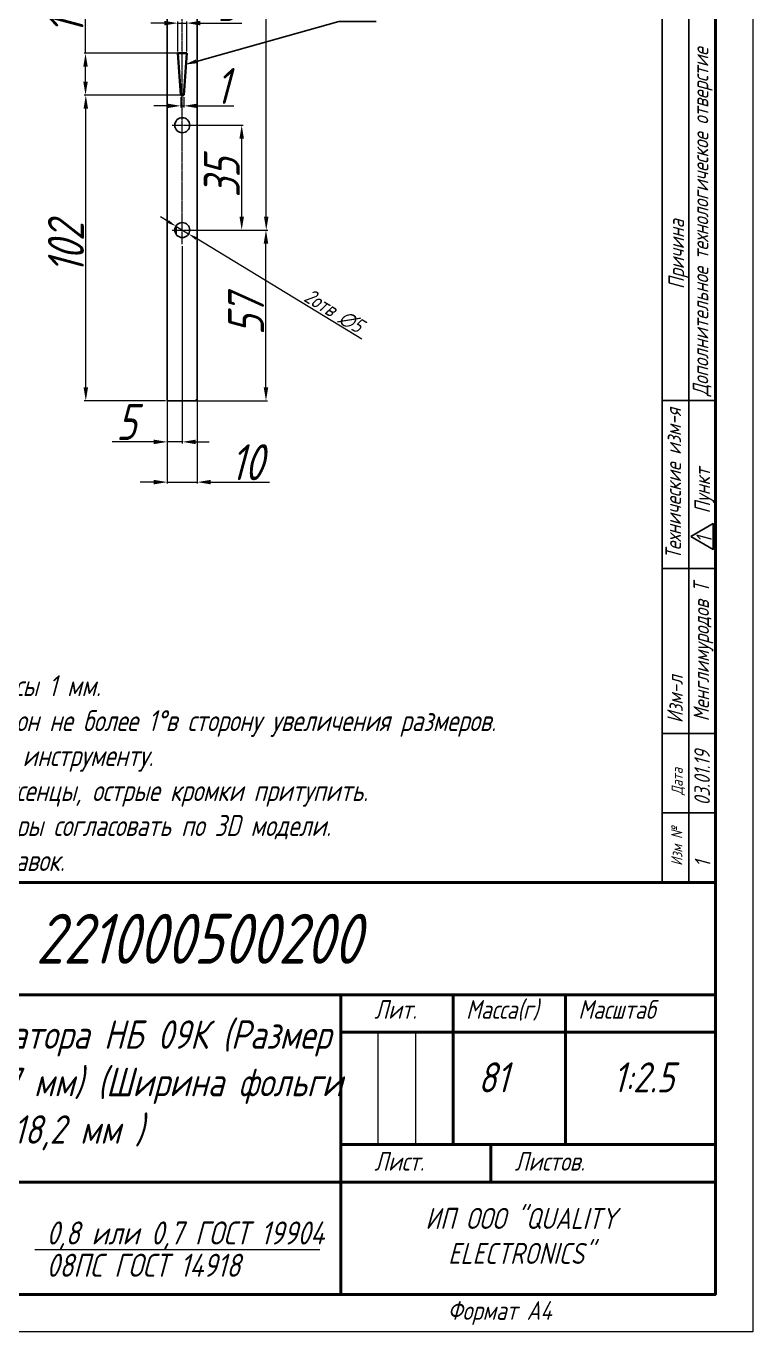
# Model space of a CAD drawing. Header units: millimetres. Extents: x 937859 to 970574, y 987894 to 996517.
# Drawn here: x 961032.5 to 961275, y 989070 to 989505.8 of the extents above; entities that cross this region are included whole.
import ezdxf
from ezdxf import colors
from ezdxf.entities.mleader import LeaderData, LeaderLine
from ezdxf.math import Vec2, Vec3

# ---------------------------------------------------------------- set-up
doc = ezdxf.new("R2010")
doc.units = ezdxf.units.MM
doc.header["$LTSCALE"] = 0.5
doc.linetypes.add('CENTER', pattern=[0.6, 0.375, -0.075, 0.075, -0.075])
doc.layers.add('MD_Visible', color=7, linetype='Continuous', lineweight=25)
doc.layers.add('Системный слой (1)', color=255, linetype='Continuous')
doc.styles.add('A2', font='GOST_A.TTF', dxfattribs={"width": 0.955, "oblique": 15, "height": 12})
doc.styles.add('KTEXTSTYLE', font='GOST_A.TTF', dxfattribs={"width": 0.96, "oblique": 15, "height": 8})
doc.styles.get("Standard").update_dxf_attribs({"font": 'GOST_A.TTF', "oblique": 15})
doc.dimstyles.new('Annotative', dxfattribs={"dimscale": 0, "dimtxt": 5, "dimasz": 3, "dimexe": 0.1, "dimexo": 0.625, "dimtad": 1, "dimtxsty": 'Standard', "dimcen": 2.5, "dimclrd": 256, "dimclre": 256, "dimclrt": 256, "dimadec": 0, "dimazin": 0, "dimtfac": 1, "dimtmove": 0, "dimatfit": 3, "dimfxl": 1, "dimlwd": 5, "dimlwe": 5, "dimarcsym": 0})
doc.dimstyles.new('ISO-25', dxfattribs={"dimtxt": 12, "dimasz": 4.5, "dimexe": 0.5, "dimexo": 0.625, "dimtad": 1, "dimtxsty": 'A2', "dimcen": 2.5, "dimadec": 0, "dimazin": 0, "dimtfac": 1, "dimtmove": 0, "dimatfit": 3, "dimfxl": 1, "dimlwd": 9, "dimlwe": 9, "dimarcsym": 0})

# ---------------------------------------------------------------- blocks, each defined once
blk = doc.blocks.new('*D64')
at = {"color": 0, "lineweight": 9, "ltscale": 20, "transparency": 16777216}
for p, q in [((961088.55, 989437.73), (961113.01, 989437.73)), ((961112.51, 989385.23), (961112.51, 989433.23)), ((961085.21, 989380.73), (961113.01, 989380.73))]:
    blk.add_line(p, q, dxfattribs=at)
at = {"color": 0, "ltscale": 20, "transparency": 16777216}
for points in [[(961111.76, 989433.23), (961113.26, 989433.23), (961112.51, 989437.73)], [(961111.76, 989385.23), (961113.26, 989385.23), (961112.51, 989380.73)]]:
    blk.add_solid(points, dxfattribs=at)
at = {"layer": 'Defpoints', "color": 0, "ltscale": 20, "transparency": 16777216}
for p in [(961087.93, 989437.73), (961112.51, 989437.73), (961084.59, 989380.73)]:
    blk.add_point(p, dxfattribs=at)
at = {"color": 0, "lineweight": 5, "ltscale": 20, "transparency": 16777216, "insert": (961105.88, 989409.23), "char_height": 12, "attachment_point": 5, "rotation": 90, "style": 'A2'}
blk.add_mtext('57', dxfattribs=at)
blk = doc.blocks.new('*D65')
at = {"color": 0, "lineweight": 9, "ltscale": 20, "transparency": 16777216}
for p, q in [((961094.78, 989731.73), (961113.11, 989731.73)), ((961112.61, 989442.23), (961112.61, 989727.23)), ((961086.65, 989437.73), (961113.11, 989437.73))]:
    blk.add_line(p, q, dxfattribs=at)
at = {"color": 0, "ltscale": 20, "transparency": 16777216}
for points in [[(961111.86, 989727.23), (961113.36, 989727.23), (961112.61, 989731.73)], [(961111.86, 989442.23), (961113.36, 989442.23), (961112.61, 989437.73)]]:
    blk.add_solid(points, dxfattribs=at)
at = {"layer": 'Defpoints', "color": 0, "ltscale": 20, "transparency": 16777216}
for p in [(961094.15, 989731.73), (961112.61, 989731.73), (961086.03, 989437.73)]:
    blk.add_point(p, dxfattribs=at)
at = {"color": 0, "lineweight": 5, "ltscale": 20, "transparency": 16777216, "insert": (961105.08, 989584.73), "char_height": 12, "attachment_point": 5, "rotation": 90, "style": 'A2'}
blk.add_mtext('294%%P0,2', dxfattribs=at)
blk = doc.blocks.new('*D66')
at = {"color": 0, "lineweight": 9, "ltscale": 20, "transparency": 16777216}
for p, q in [((961079.59, 989432.39), (961079.59, 989366.54)), ((961084.59, 989432.39), (961084.59, 989366.54)), ((961075.09, 989367.04), (961061.2, 989367.04)), ((961084.59, 989367.04), (961079.59, 989367.04)), ((961089.09, 989367.04), (961093.59, 989367.04))]:
    blk.add_line(p, q, dxfattribs=at)
at = {"color": 0, "ltscale": 20, "transparency": 16777216}
for points in [[(961075.09, 989367.79), (961075.09, 989366.29), (961079.59, 989367.04)], [(961089.09, 989367.79), (961089.09, 989366.29), (961084.59, 989367.04)]]:
    blk.add_solid(points, dxfattribs=at)
at = {"layer": 'Defpoints', "color": 0, "ltscale": 20, "transparency": 16777216}
for p in [(961079.59, 989433.02), (961084.59, 989433.02), (961079.59, 989367.04)]:
    blk.add_point(p, dxfattribs=at)
at = {"color": 0, "lineweight": 5, "ltscale": 20, "transparency": 16777216, "insert": (961065.89, 989373.67), "char_height": 12, "attachment_point": 5, "style": 'A2'}
blk.add_mtext('5', dxfattribs=at)
blk = doc.blocks.new('*D68')
at = {"lineweight": 5, "ltscale": 20, "transparency": 16777216}
for p, q in [((961079.88, 989440.58), (961077.32, 989442.14)), ((961082.45, 989439.03), (961086.72, 989436.43)), ((961144.47, 989401.37), (961089.29, 989434.87))]:
    blk.add_line(p, q, dxfattribs=at)
at = {"ltscale": 20, "transparency": 16777216}
for points in [[(961080.14, 989441.01), (961079.62, 989440.15), (961082.45, 989439.03)], [(961089.55, 989435.3), (961089.03, 989434.45), (961086.72, 989436.43)]]:
    blk.add_solid(points, dxfattribs=at)
at = {"layer": 'Defpoints', "color": 0, "ltscale": 20, "transparency": 16777216}
for p in [(961082.45, 989439.03), (961086.72, 989436.43)]:
    blk.add_point(p, dxfattribs=at)
at = {"lineweight": 5, "ltscale": 20, "transparency": 16777216, "insert": (961135.11, 989410.72), "char_height": 5, "attachment_point": 5, "rotation": 328.7403}
blk.add_mtext('2отв ∅5', dxfattribs=at)
blk = doc.blocks.new('*D57')
at = {"color": 0, "lineweight": 9, "ltscale": 20, "transparency": 16777216}
for p, q in [((961079.59, 989386.21), (961079.59, 989353.11)), ((961089.59, 989388.18), (961089.59, 989353.11)), ((961075.09, 989353.61), (961070.59, 989353.61)), ((961079.59, 989353.61), (961089.59, 989353.61)), ((961094.09, 989353.61), (961113.7, 989353.61))]:
    blk.add_line(p, q, dxfattribs=at)
at = {"color": 0, "ltscale": 20, "transparency": 16777216}
for points in [[(961075.09, 989354.36), (961075.09, 989352.86), (961079.59, 989353.61)], [(961094.09, 989354.36), (961094.09, 989352.86), (961089.59, 989353.61)]]:
    blk.add_solid(points, dxfattribs=at)
at = {"layer": 'Defpoints', "color": 0, "ltscale": 20, "transparency": 16777216}
for p in [(961089.59, 989388.8), (961079.59, 989386.84), (961089.59, 989353.61)]:
    blk.add_point(p, dxfattribs=at)
at = {"color": 0, "lineweight": 5, "ltscale": 20, "transparency": 16777216, "insert": (961106.14, 989360.24), "char_height": 12, "attachment_point": 5, "style": 'A2'}
blk.add_mtext('10', dxfattribs=at)
blk = doc.blocks.new('*D49')
at = {"color": 0, "lineweight": 9, "ltscale": 20, "transparency": 16777216}
for p, q in [((961085.21, 989472.73), (961104.92, 989472.73)), ((961104.42, 989442.23), (961104.42, 989468.23)), ((961085.21, 989437.73), (961104.92, 989437.73))]:
    blk.add_line(p, q, dxfattribs=at)
at = {"color": 0, "ltscale": 20, "transparency": 16777216}
for points in [[(961103.67, 989468.23), (961105.17, 989468.23), (961104.42, 989472.73)], [(961103.67, 989442.23), (961105.17, 989442.23), (961104.42, 989437.73)]]:
    blk.add_solid(points, dxfattribs=at)
at = {"layer": 'Defpoints', "color": 0, "ltscale": 20, "transparency": 16777216}
for p in [(961084.59, 989472.73), (961104.42, 989472.73), (961084.59, 989437.73)]:
    blk.add_point(p, dxfattribs=at)
at = {"color": 0, "lineweight": 5, "ltscale": 20, "transparency": 16777216, "insert": (961097.79, 989455.23), "char_height": 12, "attachment_point": 5, "rotation": 90, "style": 'A2'}
blk.add_mtext('35', dxfattribs=at)
blk = doc.blocks.new('*D50')
at = {"color": 0, "lineweight": 9, "ltscale": 20, "transparency": 16777216}
for p, q in [((961083.46, 989482.73), (961051.9, 989482.73)), ((961052.4, 989385.23), (961052.4, 989478.23)), ((961078.96, 989380.73), (961051.9, 989380.73))]:
    blk.add_line(p, q, dxfattribs=at)
at = {"color": 0, "ltscale": 20, "transparency": 16777216}
for points in [[(961051.65, 989478.23), (961053.15, 989478.23), (961052.4, 989482.73)], [(961051.65, 989385.23), (961053.15, 989385.23), (961052.4, 989380.73)]]:
    blk.add_solid(points, dxfattribs=at)
at = {"layer": 'Defpoints', "color": 0, "ltscale": 20, "transparency": 16777216}
for p in [(961052.4, 989482.73), (961084.09, 989482.73), (961079.59, 989380.73)]:
    blk.add_point(p, dxfattribs=at)
at = {"color": 0, "lineweight": 5, "ltscale": 20, "transparency": 16777216, "insert": (961045.77, 989431.73), "char_height": 12, "attachment_point": 5, "rotation": 90, "style": 'A2'}
blk.add_mtext('102', dxfattribs=at)
blk = doc.blocks.new('*D51')
at = {"color": 0, "lineweight": 9, "ltscale": 20, "transparency": 16777216}
for p, q in [((961084.09, 989482.1), (961084.09, 989478.69)), ((961085.09, 989482.1), (961085.09, 989478.69)), ((961079.59, 989479.19), (961075.09, 989479.19)), ((961084.09, 989479.19), (961085.09, 989479.19)), ((961089.59, 989479.19), (961101.82, 989479.19))]:
    blk.add_line(p, q, dxfattribs=at)
at = {"color": 0, "ltscale": 20, "transparency": 16777216}
for points in [[(961079.59, 989479.94), (961079.59, 989478.44), (961084.09, 989479.19)], [(961089.59, 989479.94), (961089.59, 989478.44), (961085.09, 989479.19)]]:
    blk.add_solid(points, dxfattribs=at)
at = {"layer": 'Defpoints', "color": 0, "ltscale": 20, "transparency": 16777216}
for p in [(961084.09, 989482.73), (961085.09, 989482.73), (961085.09, 989479.19)]:
    blk.add_point(p, dxfattribs=at)
at = {"color": 0, "lineweight": 5, "ltscale": 20, "transparency": 16777216, "insert": (961097.95, 989485.82), "char_height": 12, "attachment_point": 5, "style": 'A2'}
blk.add_mtext('1', dxfattribs=at)
blk = doc.blocks.new('*D52')
at = {"color": 0, "lineweight": 9, "ltscale": 20, "transparency": 16777216}
for p, q in [((961078.59, 989506.8), (961074.09, 989506.8)), ((961083.09, 989497.35), (961083.09, 989507.3)), ((961083.09, 989506.8), (961086.09, 989506.8)), ((961086.09, 989497.35), (961086.09, 989507.3)), ((961090.59, 989506.8), (961104.47, 989506.8))]:
    blk.add_line(p, q, dxfattribs=at)
at = {"color": 0, "ltscale": 20, "transparency": 16777216}
for points in [[(961078.59, 989507.55), (961078.59, 989506.05), (961083.09, 989506.8)], [(961090.59, 989507.55), (961090.59, 989506.05), (961086.09, 989506.8)]]:
    blk.add_solid(points, dxfattribs=at)
at = {"layer": 'Defpoints', "color": 0, "ltscale": 20, "transparency": 16777216}
for p in [(961086.09, 989506.8), (961083.09, 989496.73), (961086.09, 989496.73)]:
    blk.add_point(p, dxfattribs=at)
at = {"color": 0, "lineweight": 5, "ltscale": 20, "transparency": 16777216, "insert": (961099.78, 989513.43), "char_height": 12, "attachment_point": 5, "style": 'A2'}
blk.add_mtext('3', dxfattribs=at)
blk = doc.blocks.new('*D53')
at = {"color": 0, "lineweight": 9, "ltscale": 20, "transparency": 16777216}
for p, q in [((961052.3, 989496.73), (961052.3, 989516.34)), ((961083.96, 989496.73), (961051.8, 989496.73)), ((961052.3, 989487.23), (961052.3, 989492.23)), ((961083.96, 989482.73), (961051.8, 989482.73))]:
    blk.add_line(p, q, dxfattribs=at)
at = {"color": 0, "ltscale": 20, "transparency": 16777216}
for points in [[(961051.55, 989492.23), (961053.05, 989492.23), (961052.3, 989496.73)], [(961051.55, 989487.23), (961053.05, 989487.23), (961052.3, 989482.73)]]:
    blk.add_solid(points, dxfattribs=at)
at = {"layer": 'Defpoints', "color": 0, "ltscale": 20, "transparency": 16777216}
for p in [(961052.3, 989496.73), (961084.59, 989496.73), (961084.59, 989482.73)]:
    blk.add_point(p, dxfattribs=at)
at = {"color": 0, "lineweight": 5, "ltscale": 20, "transparency": 16777216, "insert": (961045.67, 989508.79), "char_height": 12, "attachment_point": 5, "rotation": 90, "style": 'A2'}
blk.add_mtext('14', dxfattribs=at)

msp = doc.modelspace()

# ---------------------------------------------------------------- linework, layer by layer
at = {"linetype": 'CENTER', "lineweight": 5}
for p, q in [((961084.586, 989433.015), (961084.586, 989734.493)), ((961081.246, 989472.728), (961087.926, 989472.728)), ((961081.246, 989437.728), (961087.926, 989437.728))]:
    msp.add_line(p, q, dxfattribs=at)
for p, q in [((961244.683, 989220), (961244.683, 989559.518)), ((961253.591, 989220), (961253.591, 989559.518)), ((961262.5, 989220), (961262.5, 989559.518)), ((961244.683, 989380.836), (961262.5, 989380.836)), ((961244.683, 989324.741), (961262.5, 989324.741)), ((961244.683, 989269.667), (961262.5, 989269.667)), ((961244.683, 989243.281), (961262.5, 989243.281)), ((961262.5, 989220), (961262.5, 989082.5))]:
    msp.add_line(p, q)
at = {"lineweight": 35, "ltscale": 20}
for p, q in [((961084.086, 989482.728), (961083.086, 989496.728)), ((961085.086, 989482.728), (961086.086, 989496.728))]:
    msp.add_line(p, q, dxfattribs=at)
at = {"lineweight": 50}
for p, q in [((960962.5, 989182.5), (961262.5, 989182.5)), ((961137.5, 989182.5), (961137.5, 989082.5)), ((961175, 989132.5), (961175, 989182.5)), ((961175, 989132.5), (961175, 989182.5)), ((961212.5, 989132.5), (961212.5, 989182.5)), ((961212.5, 989132.5), (961212.5, 989182.5)), ((961137.5, 989170), (961262.5, 989170)), ((961137.5, 989132.5), (961262.5, 989132.5)), ((961187.5, 989120), (961187.5, 989132.5)), ((960962.5, 989120), (961262.5, 989120))]:
    msp.add_line(p, q, dxfattribs=at)
at = {"lineweight": 5}
for p, q in [((961150, 989132.5), (961150, 989170)), ((961162.5, 989132.5), (961162.5, 989170)), ((961162.5, 989132.5), (961162.5, 989170)), ((961035.337, 989097.486), (961130.525, 989097.486))]:
    msp.add_line(p, q, dxfattribs=at)
msp.add_lwpolyline([(960750, 989812.5), (961275, 989812.5), (961275, 989070), (960750, 989070)], close=True, dxfattribs=at)
at = {"lineweight": 50}
for points in [[(960800, 989800), (961262.5, 989800), (961262.5, 989082.5), (960800, 989082.5)], [(960800, 989220), (961262.5, 989220), (961262.5, 989082.5), (960800, 989082.5)]]:
    msp.add_lwpolyline(points, close=True, dxfattribs=at)
at = {"lineweight": 25}
msp.add_lwpolyline([(961254.299, 989335.441), (961261.751, 989331.138), (961261.751, 989339.744)], close=True, dxfattribs=at)
at = {"layer": 'MD_Visible', "extrusion": (0, 1, 0)}
for p, q in [((961079.586, 989777.728), (961079.586, 989380.728)), ((961089.586, 989776.728), (961089.586, 989381.728)), ((961082.586, 989436.228), (961082.586, 989439.228)), ((961079.586, 989380.728), (961080.586, 989380.728)), ((961088.586, 989380.728), (961080.586, 989380.728))]:
    msp.add_line(p, q, dxfattribs=at)
at = {"layer": 'MD_Visible', "lineweight": 35, "extrusion": (0, 1, 0)}
for p, q in [((961086.086, 989496.728), (961083.086, 989496.728)), ((961085.086, 989482.728), (961084.086, 989482.728))]:
    msp.add_line(p, q, dxfattribs=at)
at = {"layer": 'MD_Visible', "extrusion": (2.24271e-16, 0, -1)}
for centre in [(-961084.586, 989472.728), (-961084.586, 989437.728)]:
    msp.add_circle(centre, 2.5, dxfattribs=at)
at = {"layer": 'MD_Visible', "extrusion": (2.24271e-16, 3.64604e-55, -1)}
msp.add_arc((-961088.586, 989381.728), 1, 180, 270, dxfattribs=at)

# ---------------------------------------------------------------- texts
at = {"attachment_point": 1, "rotation": 90}
for s, width, heights, insert, char_height in [('{\\C7;Дополнительное технологическое отверстие}', 243.19009, [0], (961254.942, 989382.309), 5.1975), ('Причина', 29.12187, [0], (961246.841, 989418.05), 5.1975), ('Технические изм-я', 105.10166, [0], (961245.827, 989327.919), 5.1975), ('Пункт', 36.60949, [0], (961255.519, 989343.15), 5.1975), ('1', 11.10679, [0], (961256.077, 989333.294), 5.198), ('Менглимуродов Т', 85.06419, [0], (961255.178, 989273.782), 5.1975), ('Изм-л', 29.12187, [0], (961246.418, 989273.173), 5.1975), ('03.01.19', 26.9684, [0], (961255.457, 989245.714), 5.1975), ('Дата', 23.26667, [0], (961247.864, 989249.206), 3.7125), ('Изм №', 21.134, [10.107], (961247.732, 989225.567), 3.7125), ('1', 11.10679, [0], (961255.645, 989225.08), 5.198)]:
    msp.add_mtext_dynamic_manual_height_columns(s, width=width, gutter_width=25, heights=heights, dxfattribs=dict(at, insert=insert, char_height=char_height))
at = {"insert": (961035.692, 989209.538), "char_height": 16.66667, "width": 199.14897, "attachment_point": 1}
msp.add_mtext('221000500200', dxfattribs=at)
at = {"attachment_point": 1}
for s, width, gutter_width, insert, char_height in [('Лит.', 8.23663, 12.925, (961148.676, 989180.733), 6.25), ('Масса(г)', 11.51822, 12.925, (961179.273, 989180.733), 6.25), ('Масштаб', 8.23663, 12.925, (961216.718, 989180.733), 6.25), ('\\pxqc;Стойка радиатора НБ 09К (Размер отверстии ∅7 мм) (Ширина фольги 18,2 мм )', 182.20867, 39.773, (960958.796, 989173.969), 9.5), ('81', 27.05191, 12.925, (961183.292, 989159.947), 10), ('1:2.5', 27.05191, 12.925, (961228.31, 989159.947), 10), ('Лист.', 8.23663, 12.925, (961148.676, 989130.049), 6.25), ('Листов.', 8.23663, 12.925, (961195.513, 989130.049), 6.25), ('\\pxqc;ИП ООО "QUALITY \\PELECTRONICS"', 126.37678, 0.187, (961134.409, 989111.362), 7), ('\\A1;{\\H0.7x;\\S0,8 или 0,7 ГОСТ 19904^ 08ПС ГОСТ 14918;}', 79.75081, 9.572, (961039.299, 989106.857), 11), ('Формат А4', 257.21213, 12.925, (961173.1, 989080.271), 6.25)]:
    msp.add_mtext_dynamic_manual_height_columns(s, width=width, gutter_width=gutter_width, heights=[0], dxfattribs=dict(at, insert=insert, char_height=char_height))
at = {"layer": 'Системный слой (1)', "color": 0, "insert": (960954.073, 989289.166), "char_height": 7, "width": 332.16774, "attachment_point": 1, "style": 'KTEXTSTYLE'}
msp.add_mtext('{\\fGOST type A|b0|i0|c204|p34;\\Q15;\\W0.965;1. Неуказанные радиусы 1 мм.\\P2. Штамповочный уклон не более 1%%Dв сторону увеличения размеров.\\P3. Высота прокола по инструменту. \\P4. Не допускаются заусенцы, острые кромки притупить. \\P5. Неуказанные размеры согласовать по 3D модели.\\P6. * Размеры для справок.}', dxfattribs=at)

# ---------------------------------------------------------------- dimensions: what is measured, and where the dimension line sits
at = {"lineweight": 5, "ltscale": 20}
dim = msp.add_linear_dim(base=(961112.605, 989731.728), p1=(961086.026, 989437.728), p2=(961094.151, 989731.728), angle=90, text='<>%%P0,2', dimstyle='ISO-25', override={"dimtxt": 5}, dxfattribs=at)
dim.commit()
dim.dimension.update_dxf_attribs({"geometry": '*D65', "text_midpoint": (961105.075, 989584.728)})
dim = msp.add_linear_dim(base=(961086.086, 989506.797), p1=(961083.086, 989496.728), p2=(961086.086, 989496.728), dimstyle='ISO-25', dxfattribs=at)
dim.commit()
dim.dimension.update_dxf_attribs({"geometry": '*D52', "text_midpoint": (961099.777, 989513.427)})
for base, p1, p2, picture, middle in [((961052.301, 989496.728), (961084.586, 989482.728), (961084.586, 989496.728), '*D53', (961045.671, 989508.786)), ((961052.401, 989482.728), (961079.586, 989380.728), (961084.086, 989482.728), '*D50', (961045.771, 989431.728)), ((961104.418, 989472.728), (961084.586, 989437.728), (961084.586, 989472.728), '*D49', (961097.788, 989455.228)), ((961112.505, 989437.728), (961084.586, 989380.728), (961087.926, 989437.728), '*D64', (961105.876, 989409.228))]:
    dim = msp.add_linear_dim(base=base, p1=p1, p2=p2, angle=90, dimstyle='ISO-25', override={"dimtxt": 5}, dxfattribs=at)
    dim.commit()
    dim.dimension.update_dxf_attribs({"geometry": picture, "text_midpoint": middle})
for base, p1, p2, override, picture, middle in [((961085.086, 989479.188), (961084.086, 989482.728), (961085.086, 989482.728), {"dimtxt": 4.5}, '*D51', (961097.954, 989485.817)), ((961079.586, 989367.042), (961084.586, 989433.015), (961079.586, 989433.015), {"dimtxt": 5}, '*D66', (961065.895, 989373.672)), ((961089.586, 989353.614), (961079.586, 989386.838), (961089.586, 989388.802), {"dimtxt": 5}, '*D57', (961106.144, 989360.243))]:
    dim = msp.add_linear_dim(base=base, p1=p1, p2=p2, dimstyle='ISO-25', override=override, dxfattribs=at)
    dim.commit()
    dim.dimension.update_dxf_attribs({"geometry": picture, "text_midpoint": middle})
dim = msp.add_diameter_dim_2p(p1=(961082.449, 989439.025), p2=(961086.723, 989436.431), text='2отв <>', dimstyle='Annotative', override={"dimtxt": 5}, dxfattribs=at)
dim.commit()
dim.dimension.update_dxf_attribs({"geometry": '*D68', "text_midpoint": (961133.485, 989408.044), "dimtype": 163})

# ---------------------------------------------------------------- leaders
ml = msp.add_multileader_mtext('Standard', dxfattribs=at)
ml.set_content('  ', color=256)
ml.set_leader_properties()
ml.build(insert=Vec2(0, 0))
ml.multileader.update_dxf_attribs({"text_left_attachment_type": 6})
ctx = ml.context
ctx.base_point, ctx.plane_origin = Vec3(961144.833, 989507.372), Vec3(961085.429, 989492.954)
ctx.left_attachment = 6
notes = []
notes.append((ctx, [(0, (1, 1, 0), (961136.833, 989507.372), (1, 0), 8, [(0, [(961085.429, 989492.954)], 0, [])])]))
ctx.mtext.insert, ctx.mtext.flow_direction = Vec3(961146.833, 989511.372), 5
for ctx, leaders in notes:
    for number, flags, end, landing, length, lines in leaders:
        leader = LeaderData()
        leader.index, (leader.has_last_leader_line, leader.has_dogleg_vector, leader.attachment_direction) = number, flags
        leader.last_leader_point, leader.dogleg_vector, leader.dogleg_length = Vec3(end), Vec3(landing), length
        for number, points, colour, breaks in lines:
            line = LeaderLine()
            line.index, line.vertices, line.color, line.breaks = number, Vec3.list(points), colors.encode_raw_color(colour), breaks
            leader.lines.append(line)
        ctx.leaders.append(leader)

doc.saveas('drawing.dxf')
